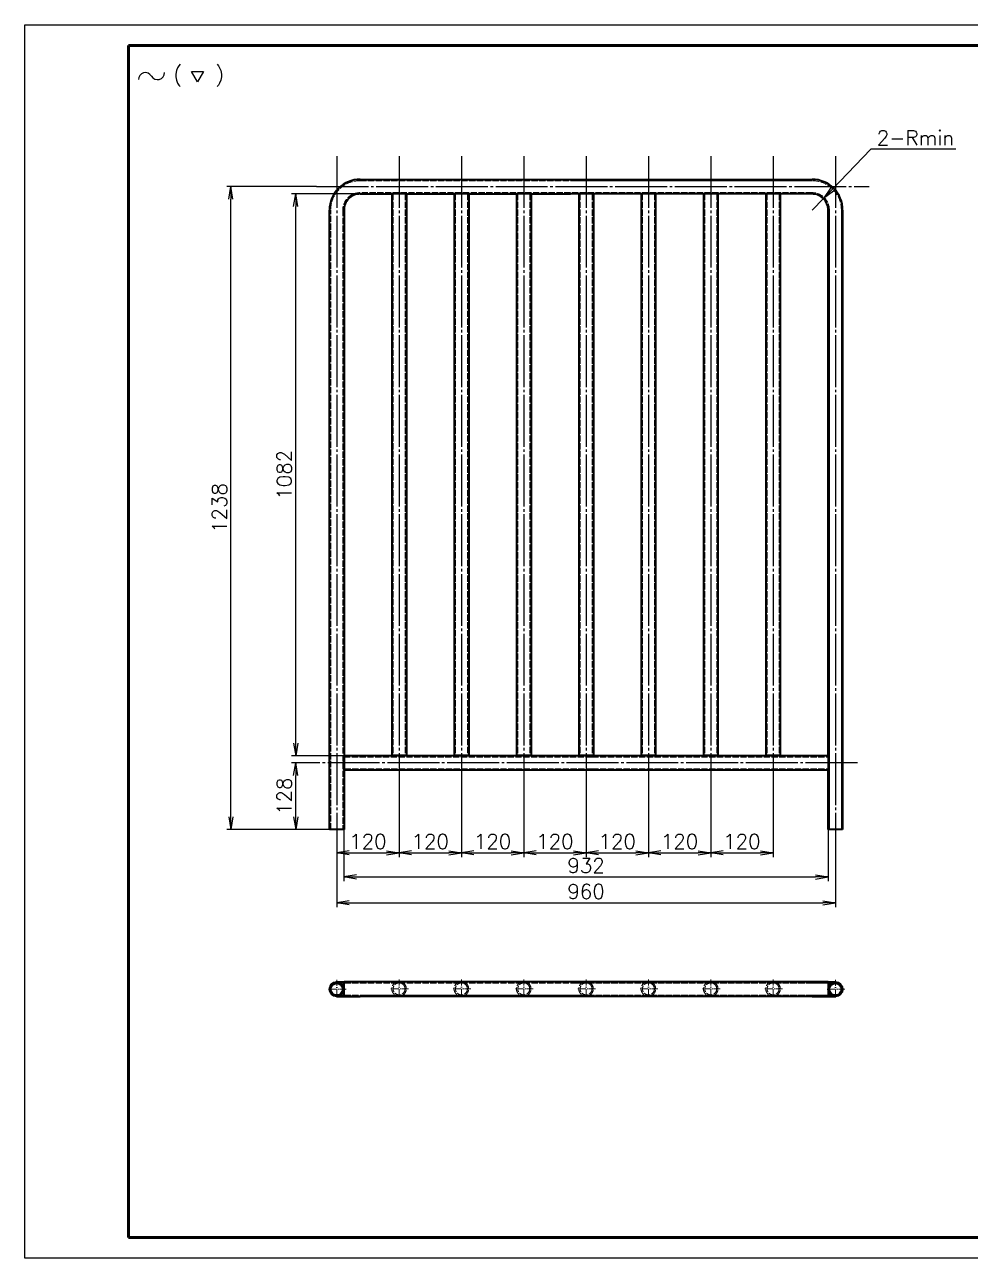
# Model space of a CAD drawing. Header units: millimetres. Extents: x -73083 to 81340, y -6859 to 6812.
# Drawn here: x 26349 to 28170, y -6850 to -4474 of the extents above; entities that cross this region are included whole.
import ezdxf

# ---------------------------------------------------------------- set-up
doc = ezdxf.new("R2010")
doc.units = ezdxf.units.MM
for name, pattern in [('AM_ISO02W050', [7.5, 6, -1.5]), ('AM_ISO08W050', [18, 12, -1.5, 3, -1.5]), ('CENTER-HOKUTO', [23, 20, -1, 1, -1]), ('DASHDOT', [18.5, 12, -3, 0.5, -3]), ('DASHED', [15, 12, -3])]:
    doc.linetypes.add(name, pattern=pattern)
doc.layers.add('A3', color=7, linetype='Continuous', plot=False)
for name, color, linetype, lineweight in [('AM_7', 2, 'AM_ISO08W050', 25), ('AM_HID', 1, 'AM_ISO02W050', 25), ('AM_VIS', 7, 'Continuous', 50)]:
    doc.layers.add(name, color=color, linetype=linetype, lineweight=lineweight)
doc.layers.add('title_frame', color=7, linetype='Continuous')
doc.layers.add('word_dim', color=253, linetype='Continuous')
doc.styles.get("Standard").update_dxf_attribs({"font": 'romans.shx', "bigfont": 'bigfont.shx'})
doc.dimstyles.new('RS-1-8', dxfattribs={"dimscale": 8, "dimtxt": 3.5, "dimasz": 3, "dimexe": 1, "dimexo": 0, "dimgap": 1, "dimtad": 3, "dimdsep": 46, "dimtxsty": 'Standard', "dimblk1": 'OPEN', "dimblk2": 'OPEN', "dimsah": 1, "dimcen": 0, "dimclrd": 256, "dimclre": 256, "dimclrt": 3, "dimadec": 0, "dimazin": 0, "dimtfac": 1, "dimtmove": 0, "dimatfit": 3, "dimfxl": 0, "dimtolj": 1, "dimtzin": 0, "dimarcsym": 0})
doc.dimstyles.new('RS-1-8$4', dxfattribs={"dimscale": 8, "dimtxt": 3.5, "dimasz": 3, "dimexe": 1, "dimexo": 0, "dimgap": 1, "dimtad": 3, "dimtoh": 1, "dimdsep": 46, "dimtxsty": 'Standard', "dimblk1": 'OPEN', "dimblk2": 'OPEN', "dimsah": 1, "dimcen": 0, "dimclrd": 256, "dimclre": 256, "dimclrt": 3, "dimadec": 0, "dimazin": 0, "dimtfac": 1, "dimtmove": 0, "dimatfit": 3, "dimfxl": 0, "dimtolj": 1, "dimtzin": 0, "dimarcsym": 0})

# ---------------------------------------------------------------- blocks, each defined once
blk = doc.blocks.new('_Open')
at = {"color": 0, "lineweight": -2}
for p, q in [((-1, 0.167), (0, 0)), ((-1, -0.167), (0, 0)), ((0, 0), (-1, 0))]:
    blk.add_line(p, q, dxfattribs=at)
blk = doc.blocks.new('*D429')
at = {"layer": 'DEFPOINTS', "color": 0, "linetype": 'Continuous', "ltscale": 5}
for p in [(27886.9, -4809.3), (27865.5, -4831.7)]:
    blk.add_point(p, dxfattribs=at)
at = {"layer": 'word_dim', "linetype": 'Continuous', "lineweight": -2, "ltscale": 5}
for p, q in [((27978.1, -4714.3), (27903.6, -4792)), ((28142.1, -4714.3), (27978.1, -4714.3)), ((27865.5, -4831.7), (27886.9, -4809.3))]:
    blk.add_line(p, q, dxfattribs=at)
at = {"layer": 'word_dim', "linetype": 'Continuous', "lineweight": -2, "ltscale": 5, "xscale": 24, "yscale": 24, "zscale": 24, "rotation": 226.1804138909638}
blk.add_blockref('_Open', (27886.9, -4809.3), dxfattribs=at)
at = {"layer": 'word_dim', "color": 3, "linetype": 'Continuous', "ltscale": 5, "insert": (28064.1, -4692.3), "char_height": 28, "attachment_point": 5}
blk.add_mtext('\\A1;2-Rmin', dxfattribs=at)
blk = doc.blocks.new('shiage0')
at = {"layer": 'word_dim', "color": 3, "linetype": 'Continuous'}
for centre, start, end in [((1.69, 0), 30, 180), ((4.61, 1.69), 210, 0)]:
    blk.add_arc(centre, 1.69, start, end, dxfattribs=at)
blk = doc.blocks.new('12')
at = {"layer": 'title_frame', "color": 3, "linetype": 'Continuous'}
blk.add_lwpolyline([(20.46, 3.03), (19.01, 5.53), (21.9, 5.53)], close=True, dxfattribs=at)
blk.add_blockref('shiage0', (6.23, 3.56), dxfattribs=at)
blk.add_text('(   )', height=3.5, dxfattribs=at).set_placement((14.64, 3.08))
blk = doc.blocks.new('*D430')
at = {"layer": 'DEFPOINTS', "color": 0, "ltscale": 5}
for p in [(26950, -6044.2), (27910, -6044.2), (27910, -6165.7)]:
    blk.add_point(p, dxfattribs=at)
at = {"layer": 'word_dim', "lineweight": -2, "ltscale": 5}
for p, q in [((26950, -6044.2), (26950, -6173.7)), ((27910, -6044.2), (27910, -6173.7)), ((26974, -6165.7), (27886, -6165.7))]:
    blk.add_line(p, q, dxfattribs=at)
at = {"layer": 'word_dim', "lineweight": -2, "ltscale": 5, "xscale": 24, "yscale": 24, "zscale": 24, "rotation": 180}
blk.add_blockref('_Open', (26950, -6165.7), dxfattribs=at)
at = {"layer": 'word_dim', "lineweight": -2, "ltscale": 5, "xscale": 24, "yscale": 24, "zscale": 24}
blk.add_blockref('_Open', (27910, -6165.7), dxfattribs=at)
at = {"layer": 'word_dim', "color": 3, "ltscale": 5, "insert": (27430, -6143.7), "char_height": 28, "attachment_point": 5}
blk.add_mtext('\\A1;960', dxfattribs=at)
blk = doc.blocks.new('*D431')
at = {"layer": 'DEFPOINTS', "color": 0, "ltscale": 5}
for p in [(26746.3, -4786.2), (26911.1, -4786.2), (26936, -6024.2)]:
    blk.add_point(p, dxfattribs=at)
at = {"layer": 'word_dim', "lineweight": -2, "ltscale": 5}
for p, q in [((26911.1, -4786.2), (26738.3, -4786.2)), ((26746.3, -6000.2), (26746.3, -4810.2)), ((26936, -6024.2), (26738.3, -6024.2))]:
    blk.add_line(p, q, dxfattribs=at)
at = {"layer": 'word_dim', "lineweight": -2, "ltscale": 5, "xscale": 24, "yscale": 24, "zscale": 24}
for p, rotation in [((26746.3, -4786.2), 90), ((26746.3, -6024.2), 270)]:
    blk.add_blockref('_Open', p, dxfattribs=dict(at, rotation=rotation))
at = {"layer": 'word_dim', "color": 3, "ltscale": 5, "insert": (26724.3, -5405.2), "char_height": 28, "attachment_point": 5, "rotation": 90}
blk.add_mtext('\\A1;1238', dxfattribs=at)
blk = doc.blocks.new('*D432')
at = {"layer": 'DEFPOINTS', "color": 0, "ltscale": 5}
for p in [(26871, -5896.2), (26898.5, -5896.2), (26936, -6024.2)]:
    blk.add_point(p, dxfattribs=at)
at = {"layer": 'word_dim', "lineweight": -2, "ltscale": 5}
for p, q in [((26898.5, -5896.2), (26863, -5896.2)), ((26871, -6000.2), (26871, -5920.2)), ((26936, -6024.2), (26863, -6024.2))]:
    blk.add_line(p, q, dxfattribs=at)
at = {"layer": 'word_dim', "lineweight": -2, "ltscale": 5, "xscale": 24, "yscale": 24, "zscale": 24}
for p, rotation in [((26871, -5896.2), 90), ((26871, -6024.2), 270)]:
    blk.add_blockref('_Open', p, dxfattribs=dict(at, rotation=rotation))
at = {"layer": 'word_dim', "color": 3, "ltscale": 5, "insert": (26849, -5960.2), "char_height": 28, "attachment_point": 5, "rotation": 90}
blk.add_mtext('\\A1;128', dxfattribs=at)
blk = doc.blocks.new('*D433')
at = {"layer": 'DEFPOINTS', "color": 0, "ltscale": 5}
for p in [(26964, -6024.2), (27896, -6024.2), (27896, -6115.7)]:
    blk.add_point(p, dxfattribs=at)
at = {"layer": 'word_dim', "lineweight": -2, "ltscale": 5}
for p, q in [((26964, -6024.2), (26964, -6123.7)), ((27896, -6024.2), (27896, -6123.7)), ((26988, -6115.7), (27872, -6115.7))]:
    blk.add_line(p, q, dxfattribs=at)
at = {"layer": 'word_dim', "lineweight": -2, "ltscale": 5, "xscale": 24, "yscale": 24, "zscale": 24, "rotation": 180}
blk.add_blockref('_Open', (26964, -6115.7), dxfattribs=at)
at = {"layer": 'word_dim', "lineweight": -2, "ltscale": 5, "xscale": 24, "yscale": 24, "zscale": 24}
blk.add_blockref('_Open', (27896, -6115.7), dxfattribs=at)
at = {"layer": 'word_dim', "color": 3, "ltscale": 5, "insert": (27430, -6093.7), "char_height": 28, "attachment_point": 5}
blk.add_mtext('\\A1;932', dxfattribs=at)
blk = doc.blocks.new('*D434')
at = {"layer": 'DEFPOINTS', "color": 0, "ltscale": 5}
for p in [(27070, -5901.2), (26950, -6044.2), (27070, -6069.4)]:
    blk.add_point(p, dxfattribs=at)
at = {"layer": 'word_dim', "lineweight": -2, "ltscale": 5}
for p, q in [((27070, -5901.2), (27070, -6077.4)), ((26950, -6044.2), (26950, -6077.4)), ((26974, -6069.4), (27046, -6069.4))]:
    blk.add_line(p, q, dxfattribs=at)
at = {"layer": 'word_dim', "lineweight": -2, "ltscale": 5, "xscale": 24, "yscale": 24, "zscale": 24, "rotation": 180}
blk.add_blockref('_Open', (26950, -6069.4), dxfattribs=at)
at = {"layer": 'word_dim', "lineweight": -2, "ltscale": 5, "xscale": 24, "yscale": 24, "zscale": 24}
blk.add_blockref('_Open', (27070, -6069.4), dxfattribs=at)
at = {"layer": 'word_dim', "color": 3, "ltscale": 5, "insert": (27010, -6047.4), "char_height": 28, "attachment_point": 5}
blk.add_mtext('\\A1;120', dxfattribs=at)
blk = doc.blocks.new('*D435')
at = {"layer": 'DEFPOINTS', "color": 0, "ltscale": 5}
for p in [(27070, -5901.2), (27190, -5901.2), (27190, -6069.4)]:
    blk.add_point(p, dxfattribs=at)
at = {"layer": 'word_dim', "lineweight": -2, "ltscale": 5}
for p, q in [((27070, -5901.2), (27070, -6077.4)), ((27190, -5901.2), (27190, -6077.4)), ((27094, -6069.4), (27166, -6069.4))]:
    blk.add_line(p, q, dxfattribs=at)
at = {"layer": 'word_dim', "lineweight": -2, "ltscale": 5, "xscale": 24, "yscale": 24, "zscale": 24, "rotation": 180}
blk.add_blockref('_Open', (27070, -6069.4), dxfattribs=at)
at = {"layer": 'word_dim', "lineweight": -2, "ltscale": 5, "xscale": 24, "yscale": 24, "zscale": 24}
blk.add_blockref('_Open', (27190, -6069.4), dxfattribs=at)
at = {"layer": 'word_dim', "color": 3, "ltscale": 5, "insert": (27130, -6047.4), "char_height": 28, "attachment_point": 5}
blk.add_mtext('\\A1;120', dxfattribs=at)
blk = doc.blocks.new('*D436')
at = {"layer": 'DEFPOINTS', "color": 0, "ltscale": 5}
for p in [(26871, -4800.2), (27056, -4800.2), (26964, -5882.2)]:
    blk.add_point(p, dxfattribs=at)
at = {"layer": 'word_dim', "lineweight": -2, "ltscale": 5}
for p, q in [((27056, -4800.2), (26863, -4800.2)), ((26871, -5858.2), (26871, -4824.2)), ((26964, -5882.2), (26863, -5882.2))]:
    blk.add_line(p, q, dxfattribs=at)
at = {"layer": 'word_dim', "lineweight": -2, "ltscale": 5, "xscale": 24, "yscale": 24, "zscale": 24}
for p, rotation in [((26871, -4800.2), 90), ((26871, -5882.2), 270)]:
    blk.add_blockref('_Open', p, dxfattribs=dict(at, rotation=rotation))
at = {"layer": 'word_dim', "color": 3, "ltscale": 5, "insert": (26849, -5341.2), "char_height": 28, "attachment_point": 5, "rotation": 90}
blk.add_mtext('\\A1;1082', dxfattribs=at)
blk = doc.blocks.new('*D437')
at = {"layer": 'DEFPOINTS', "color": 0, "ltscale": 5}
for p in [(27190, -5901.2), (27310, -5901.2), (27310, -6069.4)]:
    blk.add_point(p, dxfattribs=at)
at = {"layer": 'word_dim', "lineweight": -2, "ltscale": 5}
for p, q in [((27190, -5901.2), (27190, -6077.4)), ((27310, -5901.2), (27310, -6077.4)), ((27214, -6069.4), (27286, -6069.4))]:
    blk.add_line(p, q, dxfattribs=at)
at = {"layer": 'word_dim', "lineweight": -2, "ltscale": 5, "xscale": 24, "yscale": 24, "zscale": 24, "rotation": 180}
blk.add_blockref('_Open', (27190, -6069.4), dxfattribs=at)
at = {"layer": 'word_dim', "lineweight": -2, "ltscale": 5, "xscale": 24, "yscale": 24, "zscale": 24}
blk.add_blockref('_Open', (27310, -6069.4), dxfattribs=at)
at = {"layer": 'word_dim', "color": 3, "ltscale": 5, "insert": (27250, -6047.4), "char_height": 28, "attachment_point": 5}
blk.add_mtext('\\A1;120', dxfattribs=at)
blk = doc.blocks.new('*D438')
at = {"layer": 'DEFPOINTS', "color": 0, "ltscale": 5}
for p in [(27310, -5901.2), (27430, -5901.2), (27430, -6069.4)]:
    blk.add_point(p, dxfattribs=at)
at = {"layer": 'word_dim', "lineweight": -2, "ltscale": 5}
for p, q in [((27310, -5901.2), (27310, -6077.4)), ((27430, -5901.2), (27430, -6077.4)), ((27334, -6069.4), (27406, -6069.4))]:
    blk.add_line(p, q, dxfattribs=at)
at = {"layer": 'word_dim', "lineweight": -2, "ltscale": 5, "xscale": 24, "yscale": 24, "zscale": 24, "rotation": 180}
blk.add_blockref('_Open', (27310, -6069.4), dxfattribs=at)
at = {"layer": 'word_dim', "lineweight": -2, "ltscale": 5, "xscale": 24, "yscale": 24, "zscale": 24}
blk.add_blockref('_Open', (27430, -6069.4), dxfattribs=at)
at = {"layer": 'word_dim', "color": 3, "ltscale": 5, "insert": (27370, -6047.4), "char_height": 28, "attachment_point": 5}
blk.add_mtext('\\A1;120', dxfattribs=at)
blk = doc.blocks.new('*D439')
at = {"layer": 'DEFPOINTS', "color": 0, "ltscale": 5}
for p in [(27430, -5901.2), (27550, -5901.2), (27550, -6069.4)]:
    blk.add_point(p, dxfattribs=at)
at = {"layer": 'word_dim', "lineweight": -2, "ltscale": 5}
for p, q in [((27430, -5901.2), (27430, -6077.4)), ((27550, -5901.2), (27550, -6077.4)), ((27454, -6069.4), (27526, -6069.4))]:
    blk.add_line(p, q, dxfattribs=at)
at = {"layer": 'word_dim', "lineweight": -2, "ltscale": 5, "xscale": 24, "yscale": 24, "zscale": 24, "rotation": 180}
blk.add_blockref('_Open', (27430, -6069.4), dxfattribs=at)
at = {"layer": 'word_dim', "lineweight": -2, "ltscale": 5, "xscale": 24, "yscale": 24, "zscale": 24}
blk.add_blockref('_Open', (27550, -6069.4), dxfattribs=at)
at = {"layer": 'word_dim', "color": 3, "ltscale": 5, "insert": (27490, -6047.4), "char_height": 28, "attachment_point": 5}
blk.add_mtext('\\A1;120', dxfattribs=at)
blk = doc.blocks.new('*D440')
at = {"layer": 'DEFPOINTS', "color": 0, "ltscale": 5}
for p in [(27550, -5901.2), (27670, -5901.2), (27670, -6069.4)]:
    blk.add_point(p, dxfattribs=at)
at = {"layer": 'word_dim', "lineweight": -2, "ltscale": 5}
for p, q in [((27550, -5901.2), (27550, -6077.4)), ((27670, -5901.2), (27670, -6077.4)), ((27574, -6069.4), (27646, -6069.4))]:
    blk.add_line(p, q, dxfattribs=at)
at = {"layer": 'word_dim', "lineweight": -2, "ltscale": 5, "xscale": 24, "yscale": 24, "zscale": 24, "rotation": 180}
blk.add_blockref('_Open', (27550, -6069.4), dxfattribs=at)
at = {"layer": 'word_dim', "lineweight": -2, "ltscale": 5, "xscale": 24, "yscale": 24, "zscale": 24}
blk.add_blockref('_Open', (27670, -6069.4), dxfattribs=at)
at = {"layer": 'word_dim', "color": 3, "ltscale": 5, "insert": (27610, -6047.4), "char_height": 28, "attachment_point": 5}
blk.add_mtext('\\A1;120', dxfattribs=at)
blk = doc.blocks.new('*D441')
at = {"layer": 'DEFPOINTS', "color": 0, "ltscale": 5}
for p in [(27670, -5901.2), (27790, -5901.2), (27790, -6069.4)]:
    blk.add_point(p, dxfattribs=at)
at = {"layer": 'word_dim', "lineweight": -2, "ltscale": 5}
for p, q in [((27670, -5901.2), (27670, -6077.4)), ((27790, -5901.2), (27790, -6077.4)), ((27694, -6069.4), (27766, -6069.4))]:
    blk.add_line(p, q, dxfattribs=at)
at = {"layer": 'word_dim', "lineweight": -2, "ltscale": 5, "xscale": 24, "yscale": 24, "zscale": 24, "rotation": 180}
blk.add_blockref('_Open', (27670, -6069.4), dxfattribs=at)
at = {"layer": 'word_dim', "lineweight": -2, "ltscale": 5, "xscale": 24, "yscale": 24, "zscale": 24}
blk.add_blockref('_Open', (27790, -6069.4), dxfattribs=at)
at = {"layer": 'word_dim', "color": 3, "ltscale": 5, "insert": (27730, -6047.4), "char_height": 28, "attachment_point": 5}
blk.add_mtext('\\A1;120', dxfattribs=at)

msp = doc.modelspace()

# ---------------------------------------------------------------- linework, layer by layer
at = {"layer": 'A3', "linetype": 'Continuous'}
msp.add_lwpolyline([(26349.25951, -4474.23226), (29709.25951, -4474.23226), (29709.25951, -6850.23226), (26349.25951, -6850.23226)], close=True, dxfattribs=at)
at = {"layer": 'AM_7', "linetype": 'DASHDOT', "lineweight": 13}
for p, q in [((26950.02106, -6313.66972), (26950.02106, -6350.06974)), ((27070.02004, -6313.03007), (27070.02004, -6349.4301)), ((27190.02001, -6313.03007), (27190.02001, -6349.4301)), ((27310.02001, -6313.03007), (27310.02001, -6349.4301)), ((27430.02001, -6313.03007), (27430.02001, -6349.4301)), ((27550.02001, -6313.03007), (27550.02001, -6349.4301)), ((27670.02001, -6313.03007), (27670.02001, -6349.4301)), ((27790.02001, -6313.03007), (27790.02001, -6349.4301)), ((27910.02105, -6313.66972), (27910.02105, -6350.06974)), ((26968.22106, -6331.86967), (26931.82106, -6331.86967)), ((27088.22004, -6331.23015), (27051.82004, -6331.23015)), ((27208.22002, -6331.23015), (27171.82006, -6331.23015)), ((27328.22002, -6331.23015), (27291.82006, -6331.23015)), ((27448.22002, -6331.23015), (27411.82006, -6331.23015)), ((27568.22002, -6331.23015), (27531.82, -6331.23015)), ((27688.22002, -6331.23015), (27651.82, -6331.23015)), ((27808.22002, -6331.23015), (27771.82, -6331.23015)), ((27928.22112, -6331.86967), (27891.82109, -6331.86967))]:
    msp.add_line(p, q, dxfattribs=at)
at = {"layer": 'AM_HID', "linetype": 'DASHED', "lineweight": 13}
for p, q in [((26995.02106, -4774.70329), (27400.02105, -4774.70329)), ((27865.02105, -4772.20329), (27400.02105, -4772.20329)), ((27400.02105, -4774.70329), (27865.02105, -4774.70329)), ((27865.02105, -4774.70329), (27400.02105, -4774.70329)), ((27400.02105, -4797.70329), (26995.02106, -4797.70329)), ((27865.02105, -4797.70329), (27400.02105, -4797.70329)), ((27056.02004, -4800.20329), (27084.02004, -4800.20329)), ((27058.52004, -4800.20329), (27058.52004, -5881.20327)), ((27081.52004, -4800.20329), (27081.52004, -5881.20327)), ((27176.02001, -4800.20329), (27204.02001, -4800.20329)), ((27178.52001, -4800.20329), (27178.52001, -5881.20327)), ((27201.52001, -4800.20329), (27201.52001, -5881.20327)), ((27296.02001, -4800.20329), (27324.02001, -4800.20329)), ((27298.52001, -4800.20329), (27298.52001, -5881.20327)), ((27321.52001, -4800.20329), (27321.52001, -5881.20327)), ((27444.02001, -4800.20329), (27416.02001, -4800.20329)), ((27418.52001, -4800.20329), (27418.52001, -5881.20327)), ((27441.52001, -4800.20329), (27441.52001, -5881.20327)), ((27564.02001, -4800.20329), (27536.02001, -4800.20329)), ((27538.52001, -4800.20329), (27538.52001, -5881.20327)), ((27561.52001, -4800.20329), (27561.52001, -5881.20327)), ((27684.02001, -4800.20329), (27656.02001, -4800.20329)), ((27658.52001, -4800.20329), (27658.52001, -5881.20327)), ((27681.52001, -4800.20329), (27681.52001, -5881.20327)), ((27804.02001, -4800.20329), (27776.02001, -4800.20329)), ((27778.52001, -4800.20329), (27778.52001, -5881.20327)), ((27801.52001, -4800.20329), (27801.52001, -5881.20327)), ((26938.52106, -6024.20327), (26938.52106, -4831.20329)), ((26961.52106, -4831.20329), (26961.52106, -6024.20327)), ((27896.02105, -4831.20329), (27896.02105, -6024.20327)), ((27898.52105, -4831.20329), (27898.52105, -6024.20327)), ((27898.52105, -6024.20327), (27898.52105, -4831.20329)), ((27921.52105, -4831.20329), (27921.52105, -6024.20327)), ((27921.52105, -6024.20327), (27921.52105, -4831.20329)), ((27924.02105, -6024.20327), (27924.02105, -4831.20329)), ((26964.02106, -5907.70327), (26964.02106, -5884.70327)), ((26964.02106, -5884.70327), (27442.02105, -5884.70327)), ((27442.02105, -5884.70327), (27896.02105, -5884.70327)), ((27896.02105, -5910.20327), (27896.02105, -5882.20327)), ((27442.02105, -5907.70327), (26964.02106, -5907.70327)), ((27442.02105, -5907.70327), (27896.02105, -5907.70327)), ((26964.02108, -6317.86967), (26995.02106, -6317.86967)), ((26995.02106, -6317.86967), (27400.02105, -6317.86967)), ((27865.02105, -6317.86967), (27400.02105, -6317.86967)), ((27865.02105, -6317.86967), (27896.02105, -6317.86967)), ((26950.04253, -6343.36967), (26995.02106, -6343.36967)), ((27442.02105, -6320.36967), (26964.02106, -6320.36967)), ((27442.02105, -6343.36967), (26964.02106, -6343.36967)), ((26995.02106, -6320.36967), (27400.02105, -6320.36967)), ((27400.02105, -6343.36967), (26995.02106, -6343.36967)), ((27865.02105, -6320.36967), (27400.02105, -6320.36967)), ((27865.02105, -6343.36967), (27400.02105, -6343.36967)), ((27896.02105, -6320.36967), (27442.02105, -6320.36967)), ((27896.02105, -6343.36967), (27442.02105, -6343.36967)), ((27865.02105, -6320.36967), (27910.02105, -6320.36967)), ((27865.02105, -6343.36967), (27910.02105, -6343.36967))]:
    msp.add_line(p, q, dxfattribs=at)
at = {"layer": 'AM_HID', "linetype": 'DASHED', "lineweight": 13, "ltscale": 0.019095}
msp.add_line((26950.80585, -6343.34294), (26950.04253, -6343.36967), dxfattribs=at)
at = {"layer": 'AM_HID', "linetype": 'DASHED', "lineweight": 13, "ltscale": 0.2875}
msp.add_line((26964.02106, -6331.86967), (26964.02106, -6320.36967), dxfattribs=at)
at = {"layer": 'AM_HID', "linetype": 'DASHED', "lineweight": 13}
msp.add_lwpolyline([(26949.23627, -6320.39653), (26950.4791, -6320.36967), (26964.35726, -6320.36967), (26995.02106, -6320.36967)], dxfattribs=at)
for centre in [(27070.02004, -6331.23015), (27190.02001, -6331.23015), (27310.02001, -6331.23015), (27430.02001, -6331.23015), (27550.02001, -6331.23015), (27670.02001, -6331.23015), (27790.02001, -6331.23015)]:
    msp.add_circle(centre, 11.5, dxfattribs=at)
for centre, radius, start, end in [((26995.02106, -4831.20329), 56.5, 90.0000025, 180.00000501), ((27865.02105, -4831.20329), 59, 0, 90.0000025), ((27865.02105, -4831.20329), 56.5, 0, 90.0000025), ((27865.02105, -4831.20329), 56.5, 0, 90.0000025), ((26995.02106, -4831.20329), 33.5, 90.0000025, 180.00000501), ((27865.02105, -4831.20329), 33.5, 0, 90.0000025), ((27865.02105, -4831.20329), 33.5, 0, 90.0000025), ((27865.02105, -4831.20329), 31, 0, 90.0000025), ((27070.02004, -6331.23015), 14, 180.00000501, 72.61424775), ((27070.02004, -6331.23015), 14, 107.38575726, 180.00000501), ((27190.02001, -6331.23015), 14, 180.00000501, 72.61424775), ((27190.02001, -6331.23015), 14, 107.38575726, 180.00000501), ((27310.02001, -6331.23015), 14, 180.00000501, 72.61424775), ((27310.02001, -6331.23015), 14, 107.38575726, 180.00000501), ((27430.02001, -6331.23015), 14, 180.00000501, 72.61424775), ((27430.02001, -6331.23015), 14, 107.38575726, 180.00000501), ((27550.02001, -6331.23015), 14, 180.00000501, 72.61424775), ((27550.02001, -6331.23015), 14, 107.38575726, 180.00000501), ((27670.02001, -6331.23015), 14, 180.00000501, 72.61424775), ((27670.02001, -6331.23015), 14, 107.38575726, 180.00000501), ((27790.02001, -6331.23015), 14, 180.00000501, 72.61424775), ((27790.02001, -6331.23015), 14, 107.38575726, 180.00000501), ((26950.01852, -6331.89152), 13.9784, 269.63977332, 273.9295351)]:
    msp.add_arc(centre, radius, start, end, dxfattribs=at)
at = {"layer": 'AM_VIS', "linetype": 'Continuous'}
for p, q in [((29669.25951, -4514.23226), (26549.25951, -4514.23226)), ((26549.25951, -6810.23226), (26549.25951, -4514.23226)), ((29669.25951, -6810.23226), (26549.25951, -6810.23226))]:
    msp.add_line(p, q, dxfattribs=at)
at = {"layer": 'AM_VIS', "lineweight": 35}
for p, q in [((26995.02106, -4772.20329), (27400.02105, -4772.20329)), ((27400.02105, -4772.20329), (27865.02105, -4772.20329)), ((26995.02106, -4800.20329), (27056.02004, -4800.20329)), ((27084.02004, -4800.20329), (27056.02004, -4800.20329)), ((27056.02004, -4800.20329), (27056.02004, -5881.20327)), ((27084.02004, -4800.20329), (27176.02001, -4800.20329)), ((27084.02004, -4800.20329), (27084.02004, -5881.20327)), ((27204.02001, -4800.20329), (27176.02001, -4800.20329)), ((27176.02001, -4800.20329), (27176.02001, -5881.20327)), ((27204.02001, -4800.20329), (27296.02001, -4800.20329)), ((27204.02001, -4800.20329), (27204.02001, -5881.20327)), ((27324.02001, -4800.20329), (27296.02001, -4800.20329)), ((27296.02001, -4800.20329), (27296.02001, -5881.20327)), ((27324.02001, -4800.20329), (27400.02105, -4800.20329)), ((27324.02001, -4800.20329), (27324.02001, -5881.20327)), ((27444.02001, -4800.20329), (27416.02001, -4800.20329)), ((27416.02001, -4800.20329), (27416.02001, -5881.20327)), ((27536.02001, -4800.20329), (27444.02001, -4800.20329)), ((27444.02001, -4800.20329), (27444.02001, -5881.20327)), ((27564.02001, -4800.20329), (27536.02001, -4800.20329)), ((27536.02001, -4800.20329), (27536.02001, -5881.20327)), ((27656.02001, -4800.20329), (27564.02001, -4800.20329)), ((27564.02001, -4800.20329), (27564.02001, -5881.20327)), ((27684.02001, -4800.20329), (27656.02001, -4800.20329)), ((27656.02001, -4800.20329), (27656.02001, -5881.20327)), ((27776.02001, -4800.20329), (27684.02001, -4800.20329)), ((27684.02001, -4800.20329), (27684.02001, -5881.20327)), ((27804.02001, -4800.20329), (27776.02001, -4800.20329)), ((27776.02001, -4800.20329), (27776.02001, -5881.20327)), ((27865.02105, -4800.20329), (27804.02001, -4800.20329)), ((27804.02001, -4800.20329), (27804.02001, -5881.20327)), ((26936.02106, -6024.20327), (26936.02106, -4831.20329)), ((26964.02106, -4831.20329), (26964.02106, -5641.20327)), ((27896.02105, -5882.20327), (27896.02105, -4831.20329)), ((27924.02105, -4831.20329), (27924.02105, -6024.20327)), ((26964.02106, -5643.70327), (26964.02106, -5668.70327)), ((26964.02106, -5671.20327), (26964.02106, -6024.20327)), ((27896.02105, -5882.20327), (26964.02106, -5882.20327)), ((26964.02106, -5910.20327), (26964.02106, -5889.49131)), ((27056.02004, -5881.20327), (27084.02004, -5881.20327)), ((27176.02001, -5881.20327), (27204.02001, -5881.20327)), ((27296.02001, -5881.20327), (27324.02001, -5881.20327)), ((27416.02001, -5881.20327), (27444.02001, -5881.20327)), ((27536.02001, -5881.20327), (27564.02001, -5881.20327)), ((27656.02001, -5881.20327), (27684.02001, -5881.20327)), ((27776.02001, -5881.20327), (27804.02001, -5881.20327)), ((27896.02105, -5889.49131), (27896.02105, -5910.20327)), ((27896.02105, -5910.20327), (26964.02106, -5910.20327)), ((27896.02105, -6024.20327), (27896.02105, -5910.20327)), ((26964.02106, -6024.20327), (26936.02106, -6024.20327)), ((27924.02105, -6024.20327), (27896.02105, -6024.20327)), ((27896.02105, -6317.86967), (26964.02106, -6317.86967)), ((27896.02105, -6317.86967), (27896.02105, -6344.15593)), ((26949.93064, -6345.86979), (26995.02106, -6345.86967)), ((27896.02105, -6345.86967), (26964.02106, -6345.86967)), ((27400.02105, -6345.86967), (26995.02106, -6345.86967)), ((27865.02105, -6345.86967), (27400.02105, -6345.86967)), ((27865.02105, -6345.86967), (27910.02105, -6345.86967))]:
    msp.add_line(p, q, dxfattribs=at)
at = {"layer": 'AM_VIS', "lineweight": 35, "ltscale": 0.399974}
msp.add_line((27416.02001, -4800.20329), (27400.02105, -4800.20329), dxfattribs=at)
at = {"layer": 'AM_VIS', "lineweight": 35, "ltscale": 0.0625}
for p, q in [((26964.02106, -5641.20327), (26964.02106, -5643.70327)), ((26964.02106, -5668.70327), (26964.02106, -5671.20327))]:
    msp.add_line(p, q, dxfattribs=at)
at = {"layer": 'AM_VIS', "lineweight": 35, "ltscale": 0.182201}
for p, q in [((26964.02106, -5889.49131), (26964.02106, -5882.20327)), ((27896.02105, -5882.20327), (27896.02105, -5889.49131))]:
    msp.add_line(p, q, dxfattribs=at)
at = {"layer": 'AM_VIS', "lineweight": 35, "ltscale": 0.35}
for p, q in [((26964.02106, -6331.86967), (26964.02106, -6317.86967)), ((27896.02105, -6317.86967), (27910.02105, -6317.86967))]:
    msp.add_line(p, q, dxfattribs=at)
at = {"layer": 'AM_VIS', "lineweight": 35, "ltscale": 0.307156}
msp.add_line((26964.02106, -6344.15593), (26964.02106, -6331.86967), dxfattribs=at)
at = {"layer": 'AM_VIS', "lineweight": 35, "ltscale": 0.042844}
for p, q in [((26964.02106, -6345.86967), (26964.02106, -6344.15593)), ((27896.02105, -6344.15593), (27896.02105, -6345.86967))]:
    msp.add_line(p, q, dxfattribs=at)
at = {"layer": 'AM_VIS', "lineweight": 35}
msp.add_lwpolyline([(26949.06566, -6317.90239), (26950.29262, -6317.86967), (26957.6213, -6317.86967), (26964.02108, -6317.86967)], dxfattribs=at)
for centre, radius in [((26950.02106, -6331.86967), 14), ((27910.02105, -6331.86967), 14), ((26950.02106, -6331.86967), 11.5), ((27910.02105, -6331.86967), 11.5)]:
    msp.add_circle(centre, radius, dxfattribs=at)
for centre, radius, start, end in [((26995.02106, -4831.20329), 59, 90.0000025, 180.00000501), ((27865.02105, -4831.20329), 59, 0, 90.0000025), ((26995.02106, -4831.20329), 31, 90.0000025, 180.00000501), ((27865.02105, -4831.20329), 31, 0, 90.0000025), ((27070.02004, -6331.23015), 14, 72.61424775, 107.38575726), ((27190.02001, -6331.23015), 14, 72.61424775, 107.38575726), ((27310.02001, -6331.23015), 14, 72.61424775, 107.38575726), ((27430.02001, -6331.23015), 14, 72.61424775, 107.38575726), ((27550.02001, -6331.23015), 14, 72.61424775, 107.38575726), ((27670.02001, -6331.23015), 14, 72.61424775, 107.38575726), ((27790.02001, -6331.23015), 14, 72.61424775, 107.38575726)]:
    msp.add_arc(centre, radius, start, end, dxfattribs=at)
at = {"layer": 'word_dim', "color": 2, "linetype": 'CENTER-HOKUTO', "ltscale": 5}
for p, q in [((26950.02106, -4727.23185), (26950.02106, -6044.20327)), ((27070.02004, -4727.23185), (27070.02004, -5901.20327)), ((27190.02001, -4727.23185), (27190.02001, -5901.20327)), ((27310.02001, -4727.23185), (27310.02001, -5901.20327)), ((27430.02001, -4727.23185), (27430.02001, -5901.20327)), ((27550.02001, -4727.23185), (27550.02001, -5901.20327)), ((27670.02001, -4727.23185), (27670.02001, -5901.20327)), ((27790.02001, -4727.23185), (27790.02001, -5901.20327)), ((27910.02105, -4727.23185), (27910.02105, -6044.20327)), ((26911.07975, -4786.20329), (27974.92281, -4786.20329)), ((27952.62746, -5896.20327), (26898.48737, -5896.20327))]:
    msp.add_line(p, q, dxfattribs=at)

# ---------------------------------------------------------------- block references
at = {"layer": 'word_dim', "color": 3, "linetype": 'Continuous', "ltscale": 5, "xscale": 8, "yscale": 8, "zscale": 8}
msp.add_blockref('12', (26518.23984, -4608.58294), dxfattribs=at)

# ---------------------------------------------------------------- dimensions: what is measured, and where the dimension line sits
at = {"layer": 'word_dim', "linetype": 'Continuous', "ltscale": 5}
dim = msp.add_radius_dim(center=(27865.47727, -4831.65021), mpoint=(27886.94136, -4809.28298), text='2-Rmin', dimstyle='RS-1-8$4', dxfattribs=at)
dim.commit()
dim.dimension.update_dxf_attribs({"geometry": '*D429', "text_midpoint": (28064.08243, -4714.30695), "dimtype": 164})
at = {"layer": 'word_dim', "ltscale": 5}
for base, p1, p2, picture, middle in [((26746.27657, -4786.20329), (26936.02106, -6024.20327), (26911.07975, -4786.20329), '*D431', (26724.27657, -5405.20328)), ((26870.99661, -4800.20329), (26964.02106, -5882.20327), (27056.02004, -4800.20329), '*D436', (26848.99661, -5341.20328)), ((26870.99661, -5896.20327), (26936.02106, -6024.20327), (26898.48737, -5896.20327), '*D432', (26848.99661, -5960.20327))]:
    dim = msp.add_linear_dim(base=base, p1=p1, p2=p2, angle=90, dimstyle='RS-1-8', dxfattribs=at)
    dim.commit()
    dim.dimension.update_dxf_attribs({"geometry": picture, "text_midpoint": middle})
for base, p1, p2, picture, middle in [((27070.02004, -6069.41385), (26950.02106, -6044.20327), (27070.02004, -5901.20327), '*D434', (27010.02055, -6047.41385)), ((27190.02001, -6069.41385), (27070.02004, -5901.20327), (27190.02001, -5901.20327), '*D435', (27130.02002, -6047.41385)), ((27310.02001, -6069.41385), (27190.02001, -5901.20327), (27310.02001, -5901.20327), '*D437', (27250.02001, -6047.41385)), ((27430.02001, -6069.41385), (27310.02001, -5901.20327), (27430.02001, -5901.20327), '*D438', (27370.02001, -6047.41385)), ((27550.02001, -6069.41385), (27430.02001, -5901.20327), (27550.02001, -5901.20327), '*D439', (27490.02001, -6047.41385)), ((27670.02001, -6069.41385), (27550.02001, -5901.20327), (27670.02001, -5901.20327), '*D440', (27610.02001, -6047.41385)), ((27790.02001, -6069.41385), (27670.02001, -5901.20327), (27790.02001, -5901.20327), '*D441', (27730.02001, -6047.41385)), ((27910.02105, -6165.73636), (26950.02106, -6044.20327), (27910.02105, -6044.20327), '*D430', (27430.02105, -6143.73636))]:
    dim = msp.add_linear_dim(base=base, p1=p1, p2=p2, dimstyle='RS-1-8', dxfattribs=at)
    dim.commit()
    dim.dimension.update_dxf_attribs({"geometry": picture, "text_midpoint": middle})
dim = msp.add_linear_dim(base=(27896.02105, -6115.73923), p1=(26964.02106, -6024.20327), p2=(27896.02105, -6024.20327), dimstyle='RS-1-8', dxfattribs=at)
dim.commit()
dim.dimension.update_dxf_attribs({"geometry": '*D433', "text_midpoint": (27430.02105, -6115.73923), "dimtype": 160})

doc.saveas('drawing.dxf')
